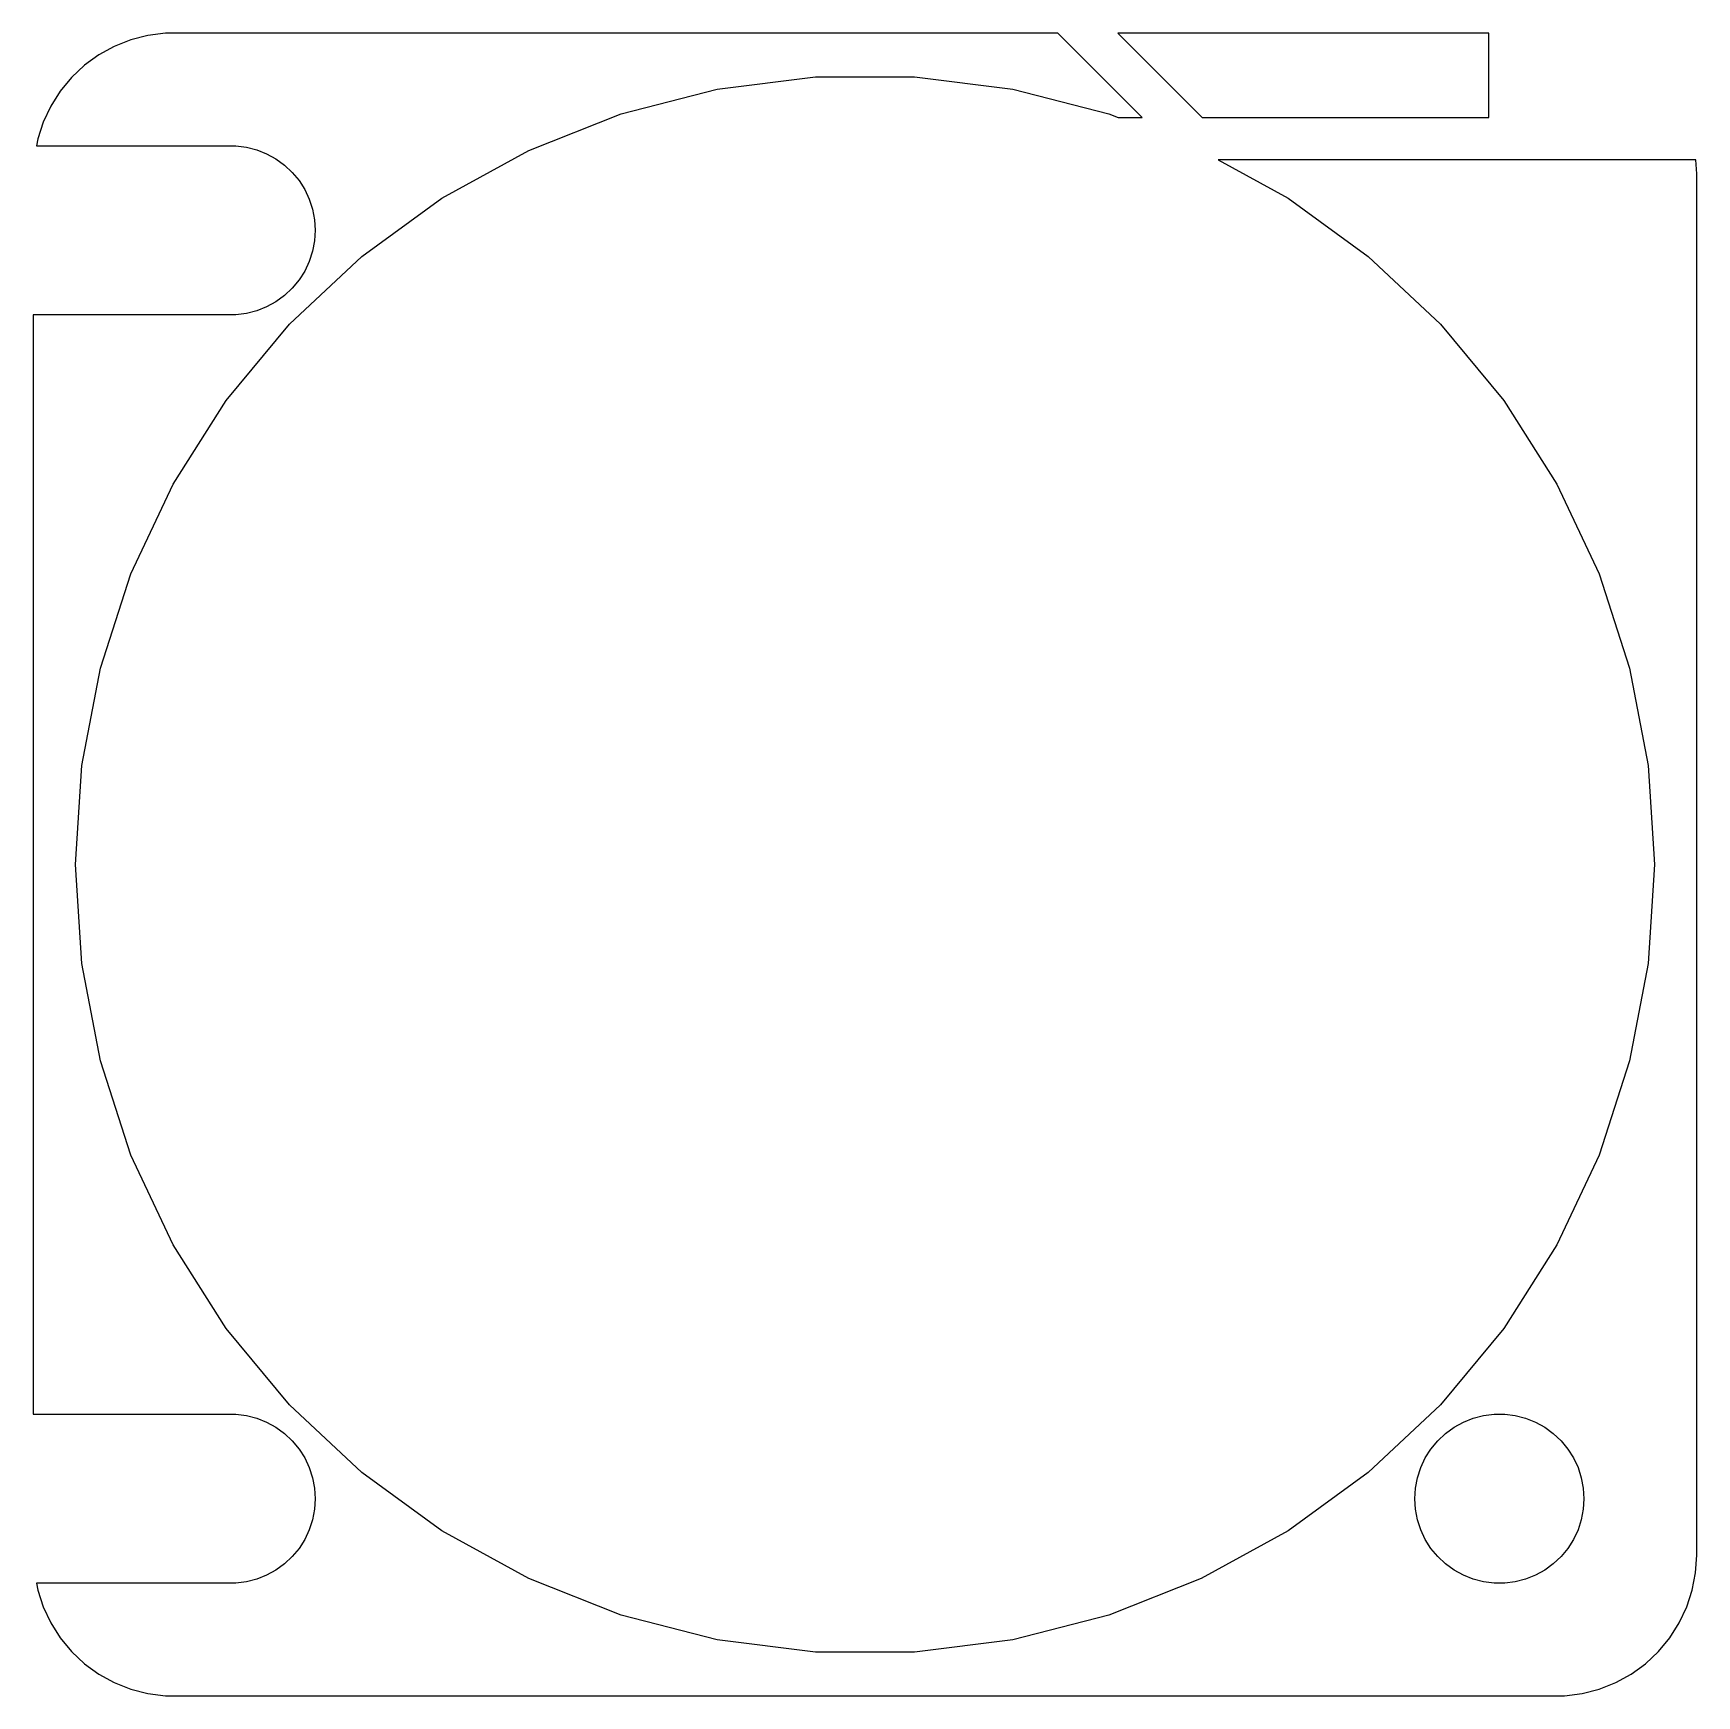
# Model space of a CAD drawing. Header units: metres. Extents: x -29.5 to 29.5, y 108.5 to 167.5.
import ezdxf

# ---------------------------------------------------------------- set-up
doc = ezdxf.new("R2010")
doc.units = ezdxf.units.M

msp = doc.modelspace()

# ---------------------------------------------------------------- linework, layer by layer
for p, q in [((-26.6289, 167.024), (-27.1791, 166.722)), ((-26.0451, 167.255), (-26.6289, 167.024)), ((-25.4369, 167.411), (-26.0451, 167.255)), ((-24.8139, 167.49), (-25.4369, 167.411)), ((6.84319, 167.49), (-24.8139, 167.49)), ((9.83333, 164.5), (6.84319, 167.49)), ((22.125, 167.49), (8.96451, 167.49)), ((8.96451, 167.49), (11.9547, 164.5)), ((22.125, 164.5), (22.125, 167.49)), ((-27.1791, 166.722), (-27.6871, 166.353)), ((-28.1448, 165.923), (-28.5451, 165.439)), ((-27.6871, 166.353), (-28.1448, 165.923)), ((-5.24667, 165.504), (-1.75813, 165.945)), ((-1.75813, 165.945), (1.75813, 165.945)), ((1.75813, 165.945), (5.24667, 165.504)), ((-28.5451, 165.439), (-28.8815, 164.909)), ((-8.65247, 164.63), (-5.24667, 165.504)), ((5.24667, 165.504), (8.65247, 164.63)), ((-28.8815, 164.909), (-29.1489, 164.341)), ((-11.9218, 163.335), (-8.65247, 164.63)), ((8.65247, 164.63), (8.97975, 164.5)), ((-29.1489, 164.341), (-29.3429, 163.743)), ((8.97975, 164.5), (9.83333, 164.5)), ((11.9547, 164.5), (22.125, 164.5)), ((-29.3429, 163.743), (-29.3905, 163.494)), ((-29.3905, 163.494), (-22.3116, 163.494)), ((-22.3116, 163.494), (-21.9379, 163.447)), ((-21.9379, 163.447), (-21.5729, 163.353)), ((-21.5729, 163.353), (-21.2227, 163.214)), ((-21.2227, 163.214), (-20.8925, 163.033)), ((-20.8925, 163.033), (-20.5877, 162.812)), ((-15.0031, 161.641), (-11.9218, 163.335)), ((29.4685, 163), (12.5315, 163)), ((12.5315, 163), (15.0031, 161.641)), ((29.5, 162.5), (29.4685, 163)), ((-20.5877, 162.812), (-20.3131, 162.554)), ((-20.3131, 162.554), (-20.0729, 162.263)), ((-20.0729, 162.263), (-19.8711, 161.945)), ((29.5, 113.5), (29.5, 162.5)), ((-19.8711, 161.945), (-19.7107, 161.604)), ((-19.7107, 161.604), (-19.5942, 161.246)), ((-19.5942, 161.246), (-19.5237, 160.876)), ((-17.8479, 159.574), (-15.0031, 161.641)), ((15.0031, 161.641), (17.8479, 159.574)), ((-19.5237, 160.876), (-19.5, 160.5)), ((-19.5, 160.5), (-19.5237, 160.124)), ((-19.5237, 160.124), (-19.5942, 159.754)), ((-20.4111, 157.167), (-17.8479, 159.574)), ((-19.7107, 159.396), (-19.8711, 159.055)), ((-19.5942, 159.754), (-19.7107, 159.396)), ((17.8479, 159.574), (20.4111, 157.167)), ((-20.0729, 158.737), (-20.3131, 158.446)), ((-19.8711, 159.055), (-20.0729, 158.737)), ((-20.5877, 158.188), (-20.8925, 157.967)), ((-20.3131, 158.446), (-20.5877, 158.188)), ((-21.9379, 157.553), (-22.3116, 157.506)), ((-21.5729, 157.647), (-21.9379, 157.553)), ((-21.2227, 157.786), (-21.5729, 157.647)), ((-20.8925, 157.967), (-21.2227, 157.786)), ((-22.3116, 157.506), (-29.5, 157.506)), ((-29.5, 157.506), (-29.5, 118.494)), ((-22.6525, 154.458), (-20.4111, 157.167)), ((20.4111, 157.167), (22.6525, 154.458)), ((-24.5366, 151.489), (-22.6525, 154.458)), ((22.6525, 154.458), (24.5366, 151.489)), ((-26.0337, 148.307), (-24.5366, 151.489)), ((24.5366, 151.489), (26.0337, 148.307)), ((-27.1203, 144.963), (-26.0337, 148.307)), ((26.0337, 148.307), (27.1203, 144.963)), ((-27.7792, 141.509), (-27.1203, 144.963)), ((27.1203, 144.963), (27.7792, 141.509)), ((-28, 138), (-27.7792, 141.509)), ((27.7792, 141.509), (28, 138)), ((-27.7792, 134.491), (-28, 138)), ((28, 138), (27.7792, 134.491)), ((-27.1203, 131.037), (-27.7792, 134.491)), ((27.7792, 134.491), (27.1203, 131.037)), ((-26.0337, 127.693), (-27.1203, 131.037)), ((27.1203, 131.037), (26.0337, 127.693)), ((-24.5366, 124.511), (-26.0337, 127.693)), ((26.0337, 127.693), (24.5366, 124.511)), ((-22.6525, 121.542), (-24.5366, 124.511)), ((24.5366, 124.511), (22.6525, 121.542)), ((-20.4111, 118.833), (-22.6525, 121.542)), ((22.6525, 121.542), (20.4111, 118.833)), ((-17.8479, 116.426), (-20.4111, 118.833)), ((20.4111, 118.833), (17.8479, 116.426)), ((-29.5, 118.494), (-22.3116, 118.494)), ((-22.3116, 118.494), (-21.9379, 118.447)), ((-21.9379, 118.447), (-21.5729, 118.353)), ((-21.5729, 118.353), (-21.2227, 118.214)), ((-21.2227, 118.214), (-20.8925, 118.033)), ((-20.8925, 118.033), (-20.5877, 117.812)), ((20.5877, 117.812), (20.8925, 118.033)), ((20.8925, 118.033), (21.2227, 118.214)), ((21.2227, 118.214), (21.5729, 118.353)), ((21.5729, 118.353), (21.9379, 118.447)), ((21.9379, 118.447), (22.3116, 118.494)), ((22.3116, 118.494), (22.6884, 118.494)), ((22.6884, 118.494), (23.0621, 118.447)), ((23.0621, 118.447), (23.427, 118.353)), ((23.427, 118.353), (23.7773, 118.214)), ((23.7773, 118.214), (24.1075, 118.033)), ((24.1075, 118.033), (24.4123, 117.812)), ((-20.5877, 117.812), (-20.3131, 117.554)), ((-20.3131, 117.554), (-20.0729, 117.263)), ((20.0729, 117.263), (20.3131, 117.554)), ((20.3131, 117.554), (20.5877, 117.812)), ((24.4123, 117.812), (24.6869, 117.554)), ((24.6869, 117.554), (24.927, 117.263)), ((-20.0729, 117.263), (-19.8711, 116.945)), ((-19.8711, 116.945), (-19.7107, 116.604)), ((19.7107, 116.604), (19.8711, 116.945)), ((19.8711, 116.945), (20.0729, 117.263)), ((24.927, 117.263), (25.1289, 116.945)), ((25.1289, 116.945), (25.2893, 116.604)), ((-19.7107, 116.604), (-19.5942, 116.246)), ((-19.5942, 116.246), (-19.5237, 115.876)), ((-15.0031, 114.359), (-17.8479, 116.426)), ((17.8479, 116.426), (15.0031, 114.359)), ((19.5237, 115.876), (19.5942, 116.246)), ((19.5942, 116.246), (19.7107, 116.604)), ((25.2893, 116.604), (25.4057, 116.246)), ((25.4057, 116.246), (25.4763, 115.876)), ((-19.5237, 115.876), (-19.5, 115.5)), ((19.5, 115.5), (19.5237, 115.876)), ((25.4763, 115.876), (25.5, 115.5)), ((-19.5237, 115.124), (-19.5942, 114.754)), ((-19.5, 115.5), (-19.5237, 115.124)), ((19.5237, 115.124), (19.5, 115.5)), ((19.5942, 114.754), (19.5237, 115.124)), ((25.4763, 115.124), (25.4057, 114.754)), ((25.5, 115.5), (25.4763, 115.124)), ((-19.5942, 114.754), (-19.7107, 114.396)), ((19.7107, 114.396), (19.5942, 114.754)), ((25.4057, 114.754), (25.2893, 114.396)), ((-19.8711, 114.055), (-20.0729, 113.737)), ((-19.7107, 114.396), (-19.8711, 114.055)), ((-11.9218, 112.665), (-15.0031, 114.359)), ((15.0031, 114.359), (11.9218, 112.665)), ((19.8711, 114.055), (19.7107, 114.396)), ((20.0729, 113.737), (19.8711, 114.055)), ((25.1289, 114.055), (24.927, 113.737)), ((25.2893, 114.396), (25.1289, 114.055)), ((-20.3131, 113.446), (-20.5877, 113.188)), ((-20.0729, 113.737), (-20.3131, 113.446)), ((20.3131, 113.446), (20.0729, 113.737)), ((20.5877, 113.188), (20.3131, 113.446)), ((24.6869, 113.446), (24.4123, 113.188)), ((24.927, 113.737), (24.6869, 113.446)), ((29.4606, 112.873), (29.5, 113.5)), ((-21.2227, 112.786), (-21.5729, 112.647)), ((-20.8925, 112.967), (-21.2227, 112.786)), ((-20.5877, 113.188), (-20.8925, 112.967)), ((20.8925, 112.967), (20.5877, 113.188)), ((21.2227, 112.786), (20.8925, 112.967)), ((21.5729, 112.647), (21.2227, 112.786)), ((23.7773, 112.786), (23.427, 112.647)), ((24.1075, 112.967), (23.7773, 112.786)), ((24.4123, 113.188), (24.1075, 112.967)), ((29.3429, 112.257), (29.4606, 112.873)), ((-22.3116, 112.506), (-29.3905, 112.506)), ((-29.3905, 112.506), (-29.3429, 112.257)), ((-29.3429, 112.257), (-29.1489, 111.659)), ((-21.9379, 112.553), (-22.3116, 112.506)), ((-21.5729, 112.647), (-21.9379, 112.553)), ((-8.65247, 111.37), (-11.9218, 112.665)), ((11.9218, 112.665), (8.65247, 111.37)), ((21.9379, 112.553), (21.5729, 112.647)), ((22.3116, 112.506), (21.9379, 112.553)), ((22.6884, 112.506), (22.3116, 112.506)), ((23.0621, 112.553), (22.6884, 112.506)), ((23.427, 112.647), (23.0621, 112.553)), ((29.1489, 111.659), (29.3429, 112.257)), ((-29.1489, 111.659), (-28.8815, 111.091)), ((28.8815, 111.091), (29.1489, 111.659)), ((-28.8815, 111.091), (-28.5451, 110.561)), ((-5.24667, 110.496), (-8.65247, 111.37)), ((8.65247, 111.37), (5.24667, 110.496)), ((28.5451, 110.561), (28.8815, 111.091)), ((-28.5451, 110.561), (-28.1448, 110.077)), ((-1.75813, 110.055), (-5.24667, 110.496)), ((5.24667, 110.496), (1.75813, 110.055)), ((28.1448, 110.077), (28.5451, 110.561)), ((-28.1448, 110.077), (-27.6871, 109.647)), ((1.75813, 110.055), (-1.75813, 110.055)), ((27.6871, 109.647), (28.1448, 110.077)), ((-27.6871, 109.647), (-27.1791, 109.278)), ((-27.1791, 109.278), (-26.6289, 108.976)), ((26.6289, 108.976), (27.1791, 109.278)), ((27.1791, 109.278), (27.6871, 109.647)), ((-26.6289, 108.976), (-26.0451, 108.745)), ((-26.0451, 108.745), (-25.4369, 108.589)), ((-25.4369, 108.589), (-24.8139, 108.51)), ((24.8139, 108.51), (25.4369, 108.589)), ((25.4369, 108.589), (26.0451, 108.745)), ((26.0451, 108.745), (26.6289, 108.976)), ((-24.8139, 108.51), (24.8139, 108.51))]:
    msp.add_line(p, q)

doc.saveas('drawing.dxf')
